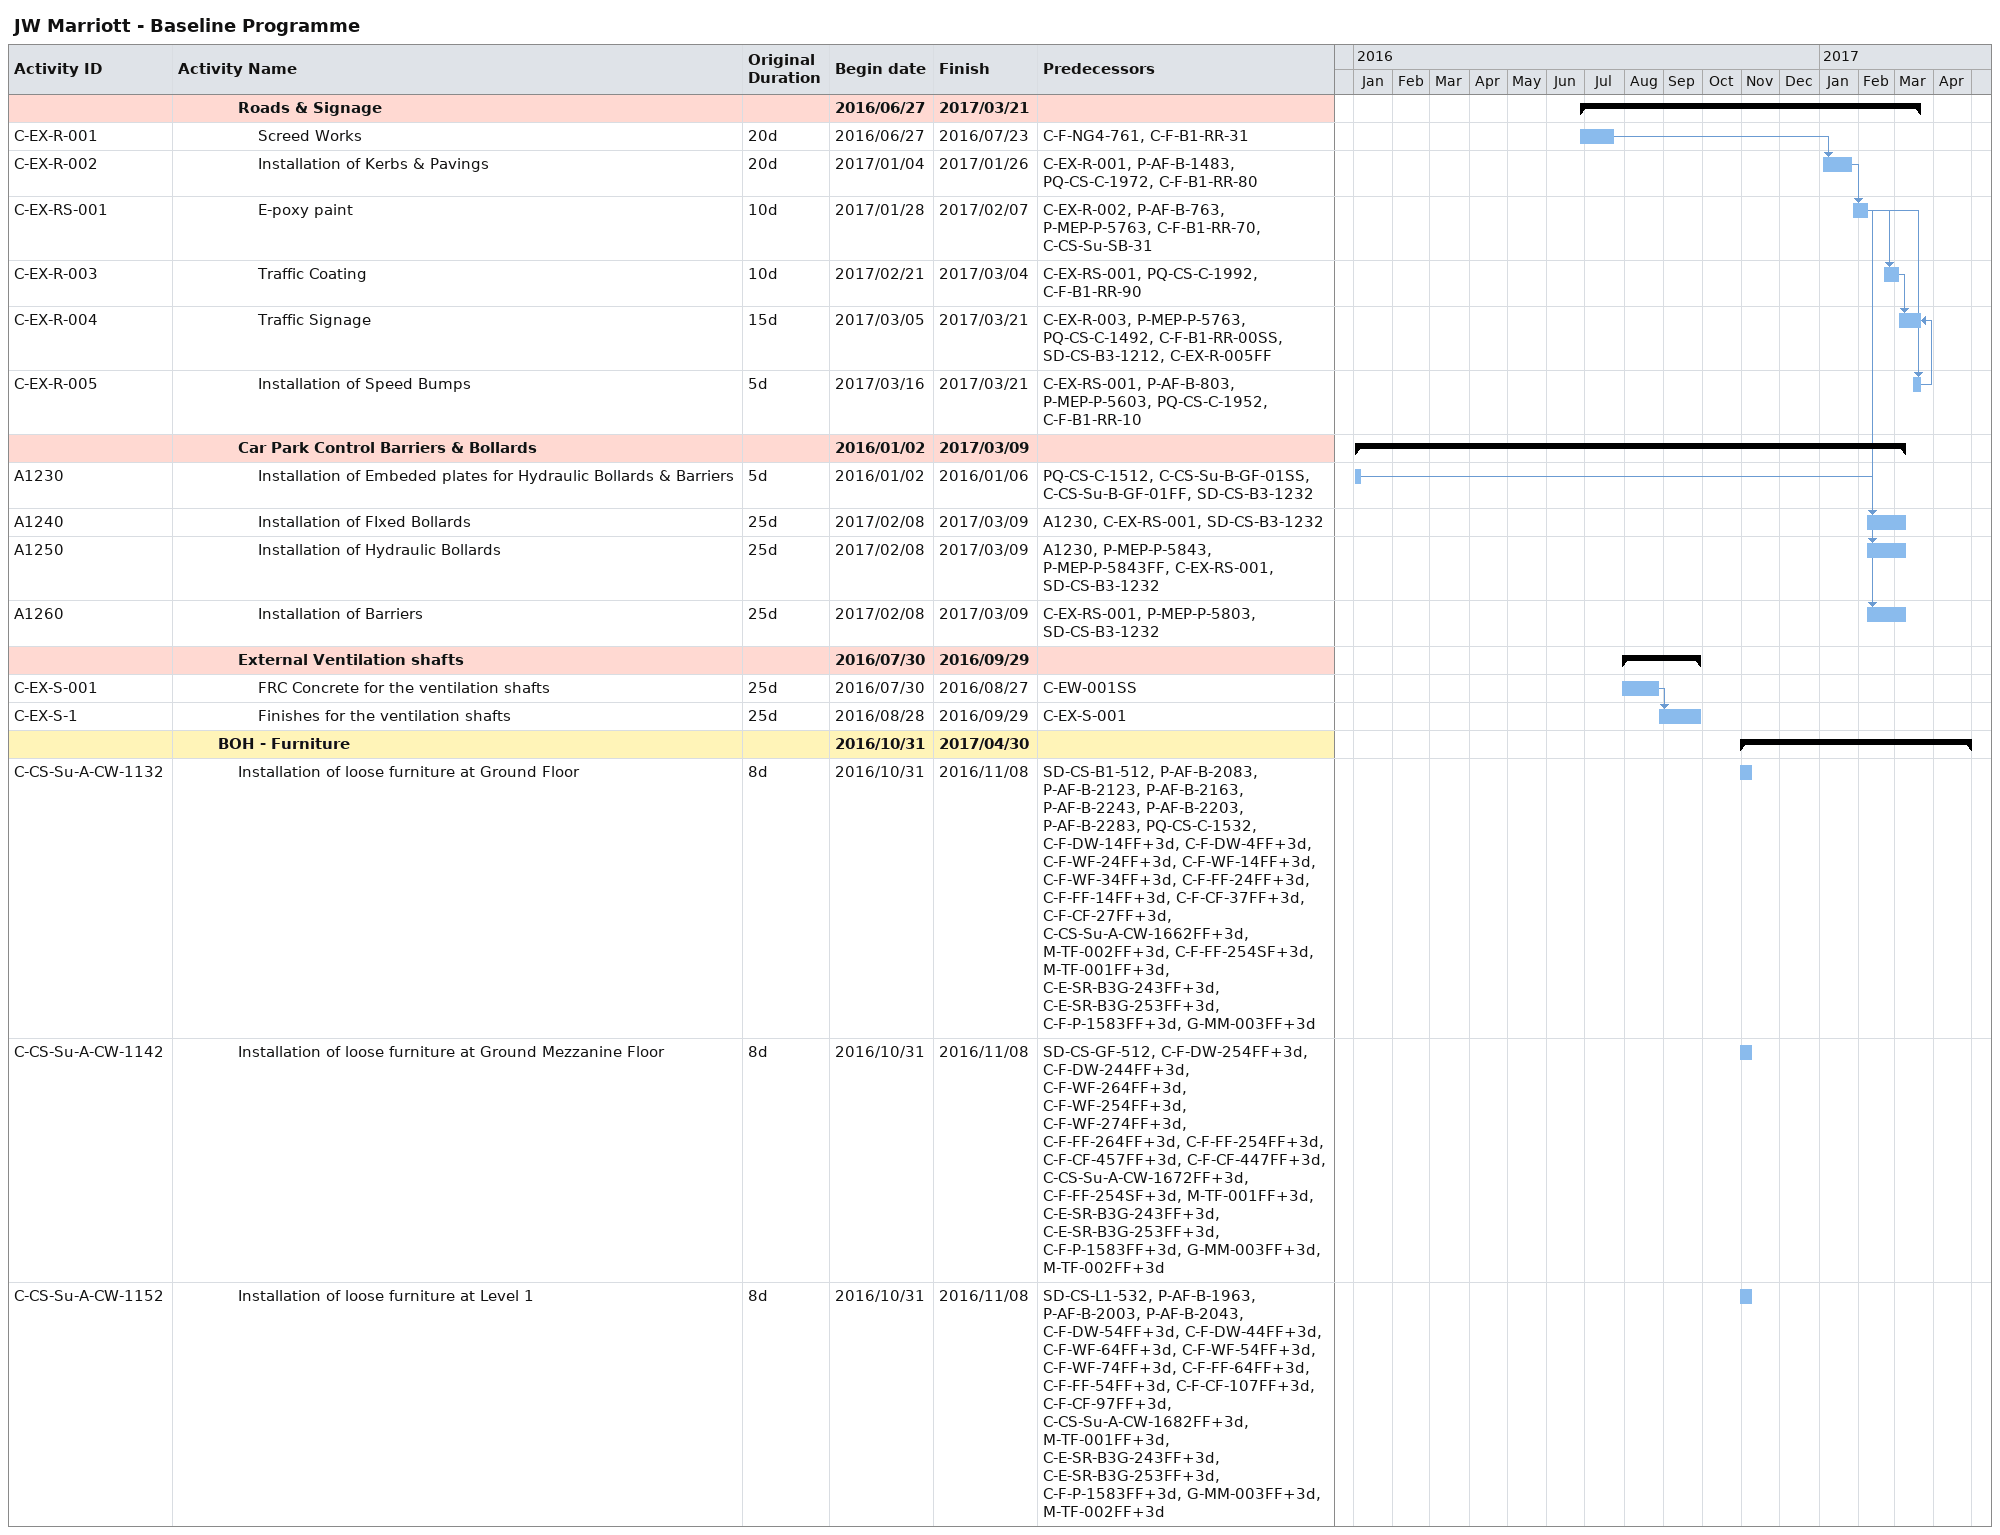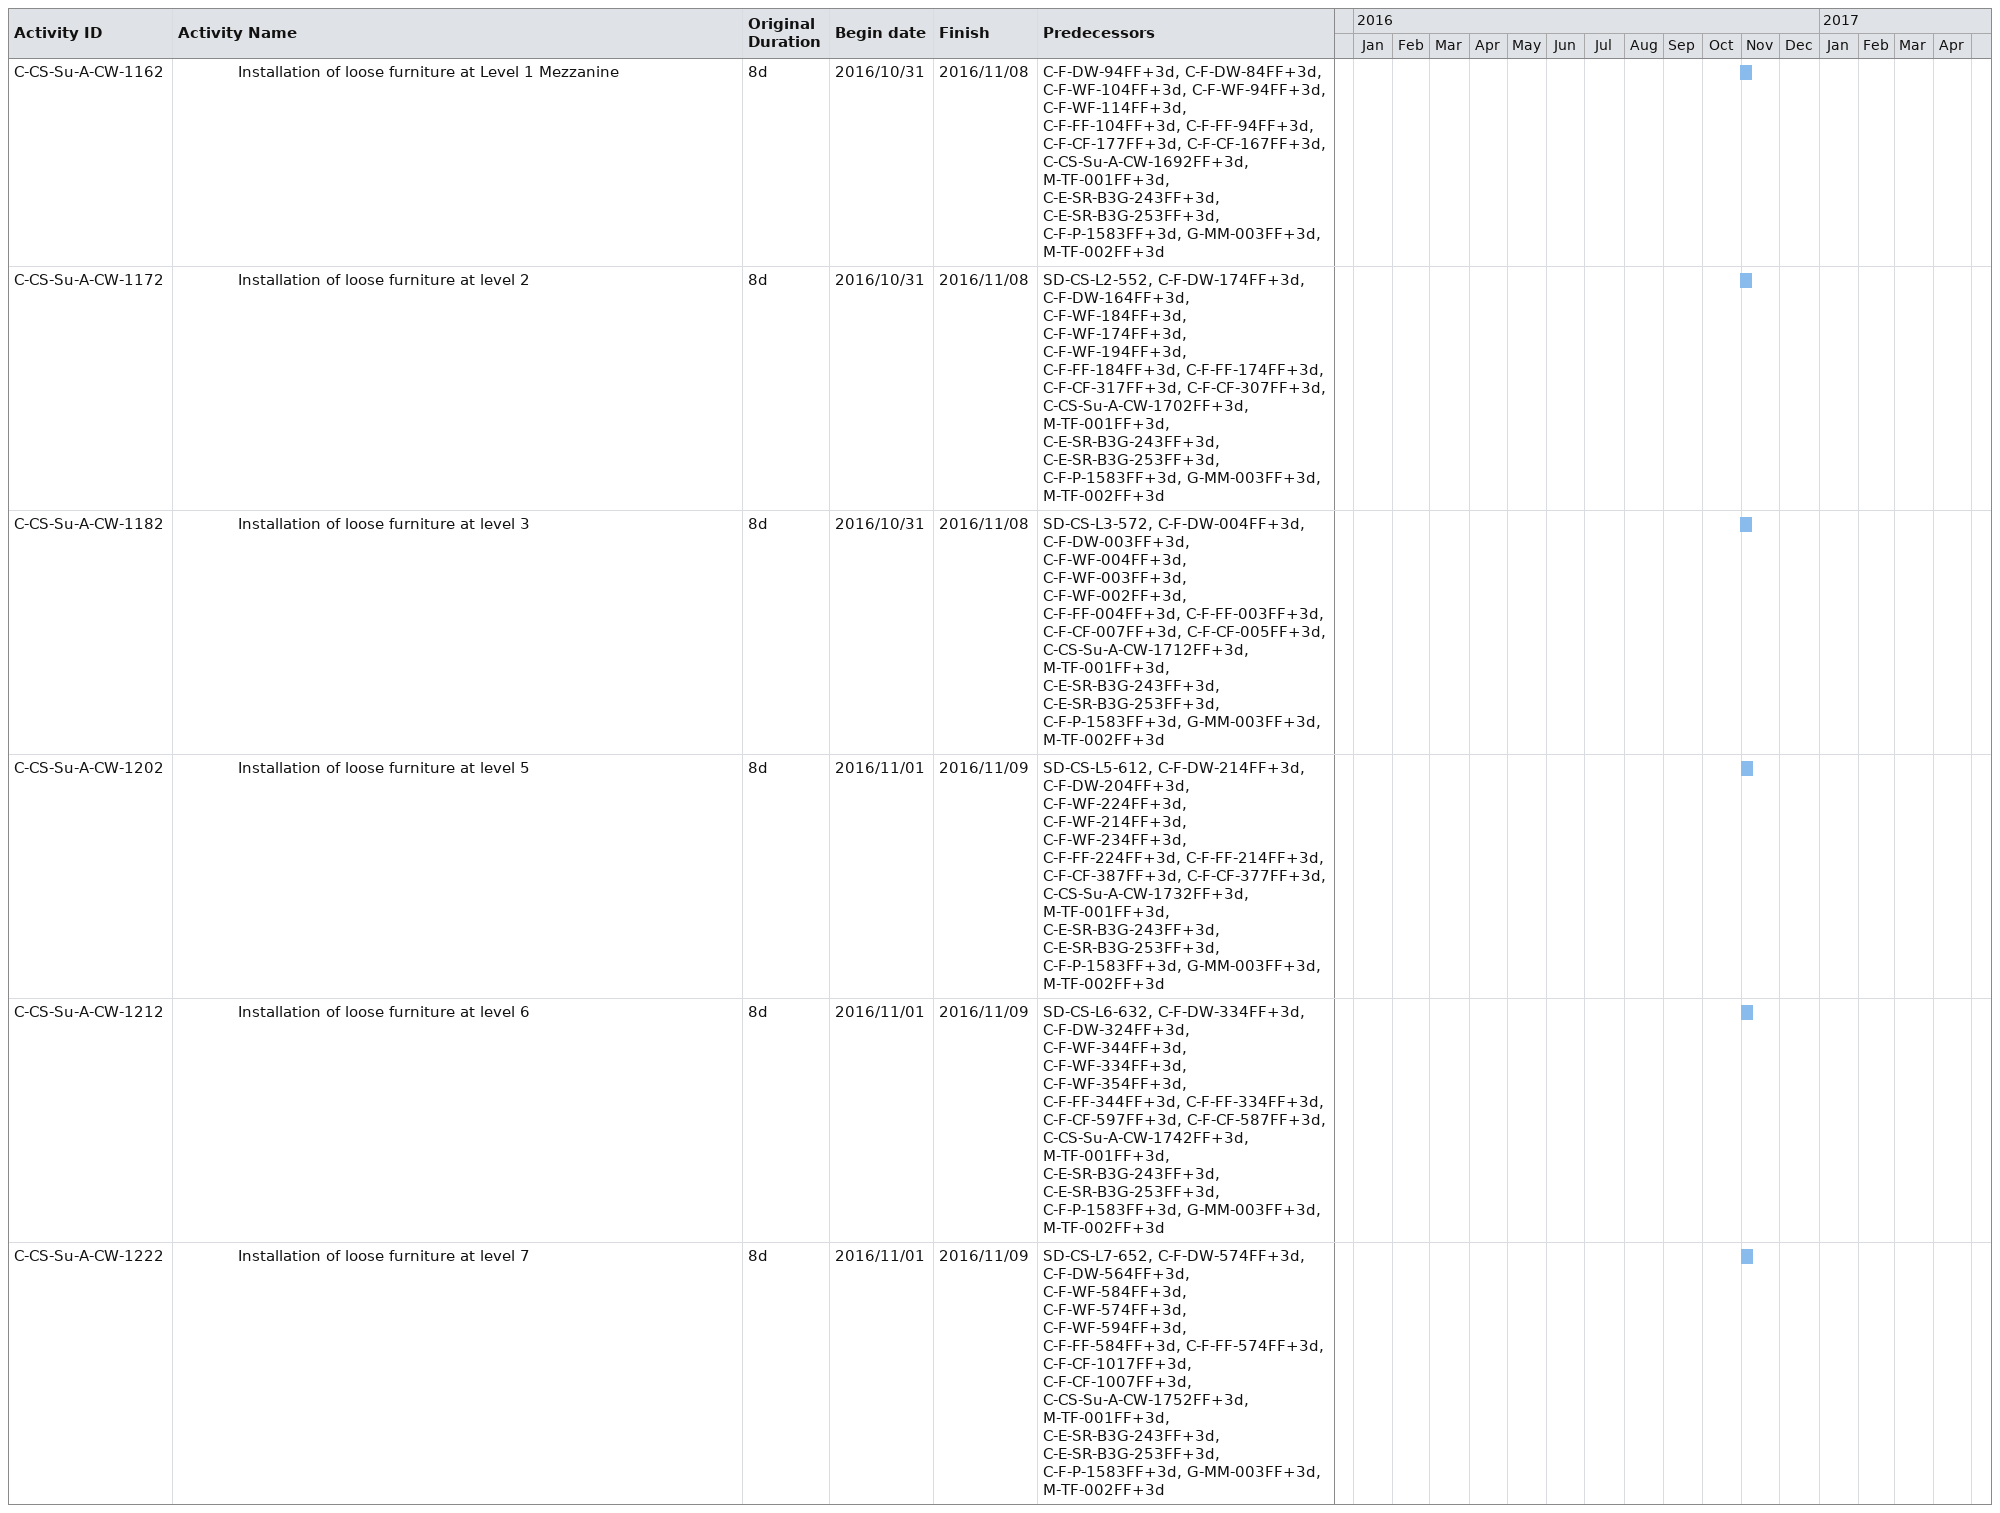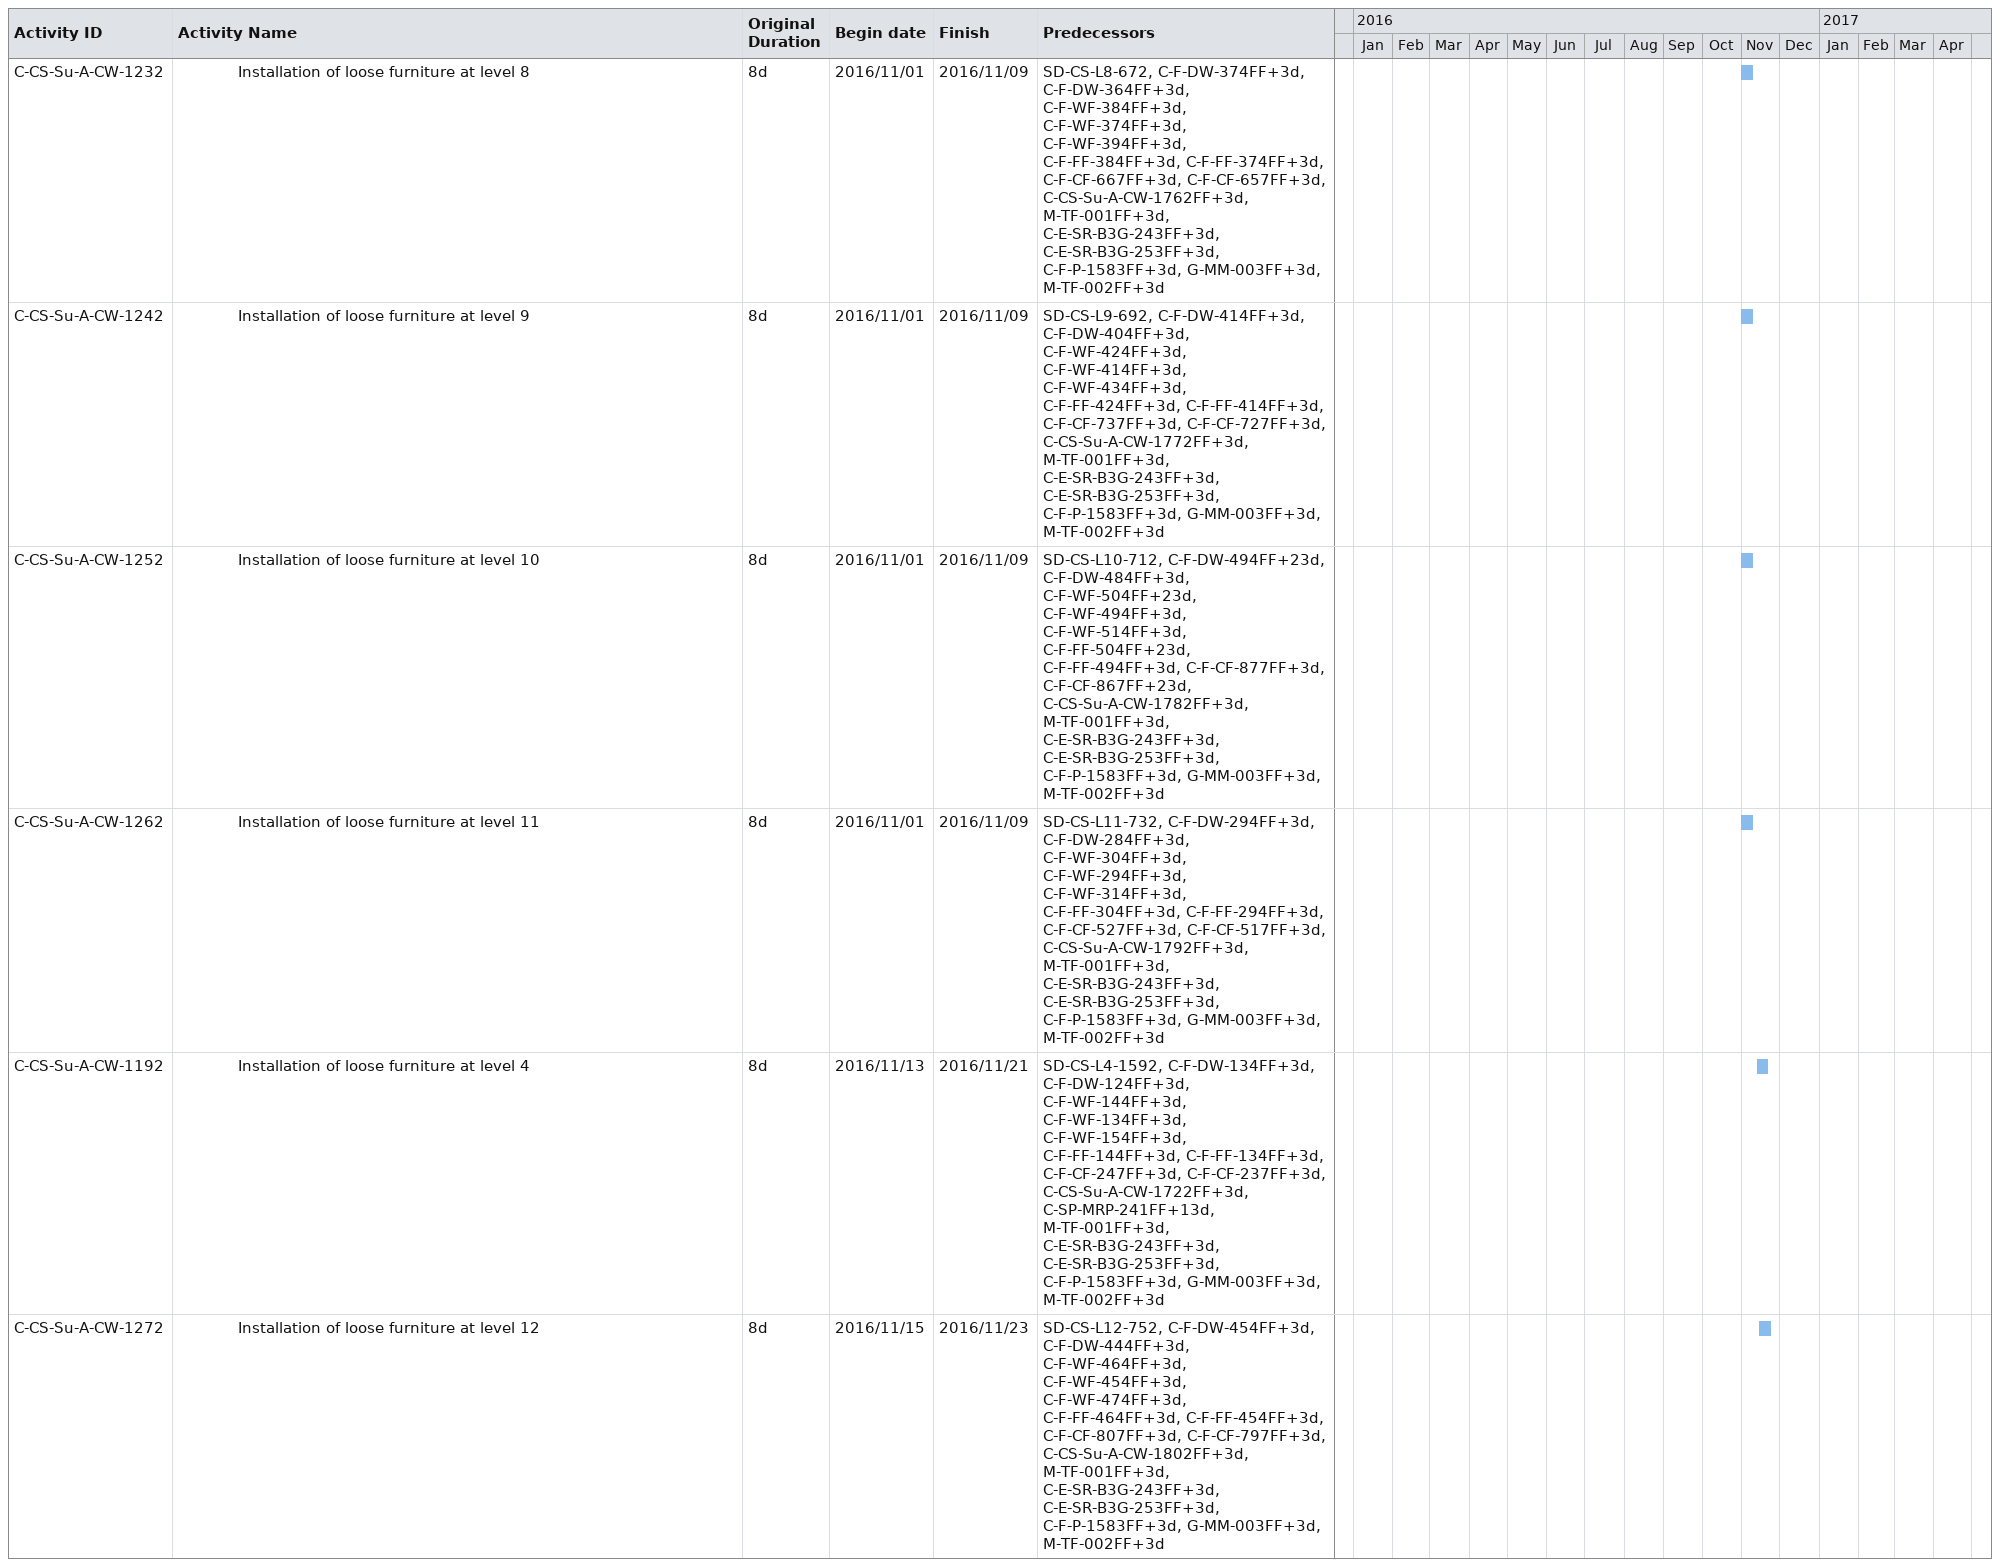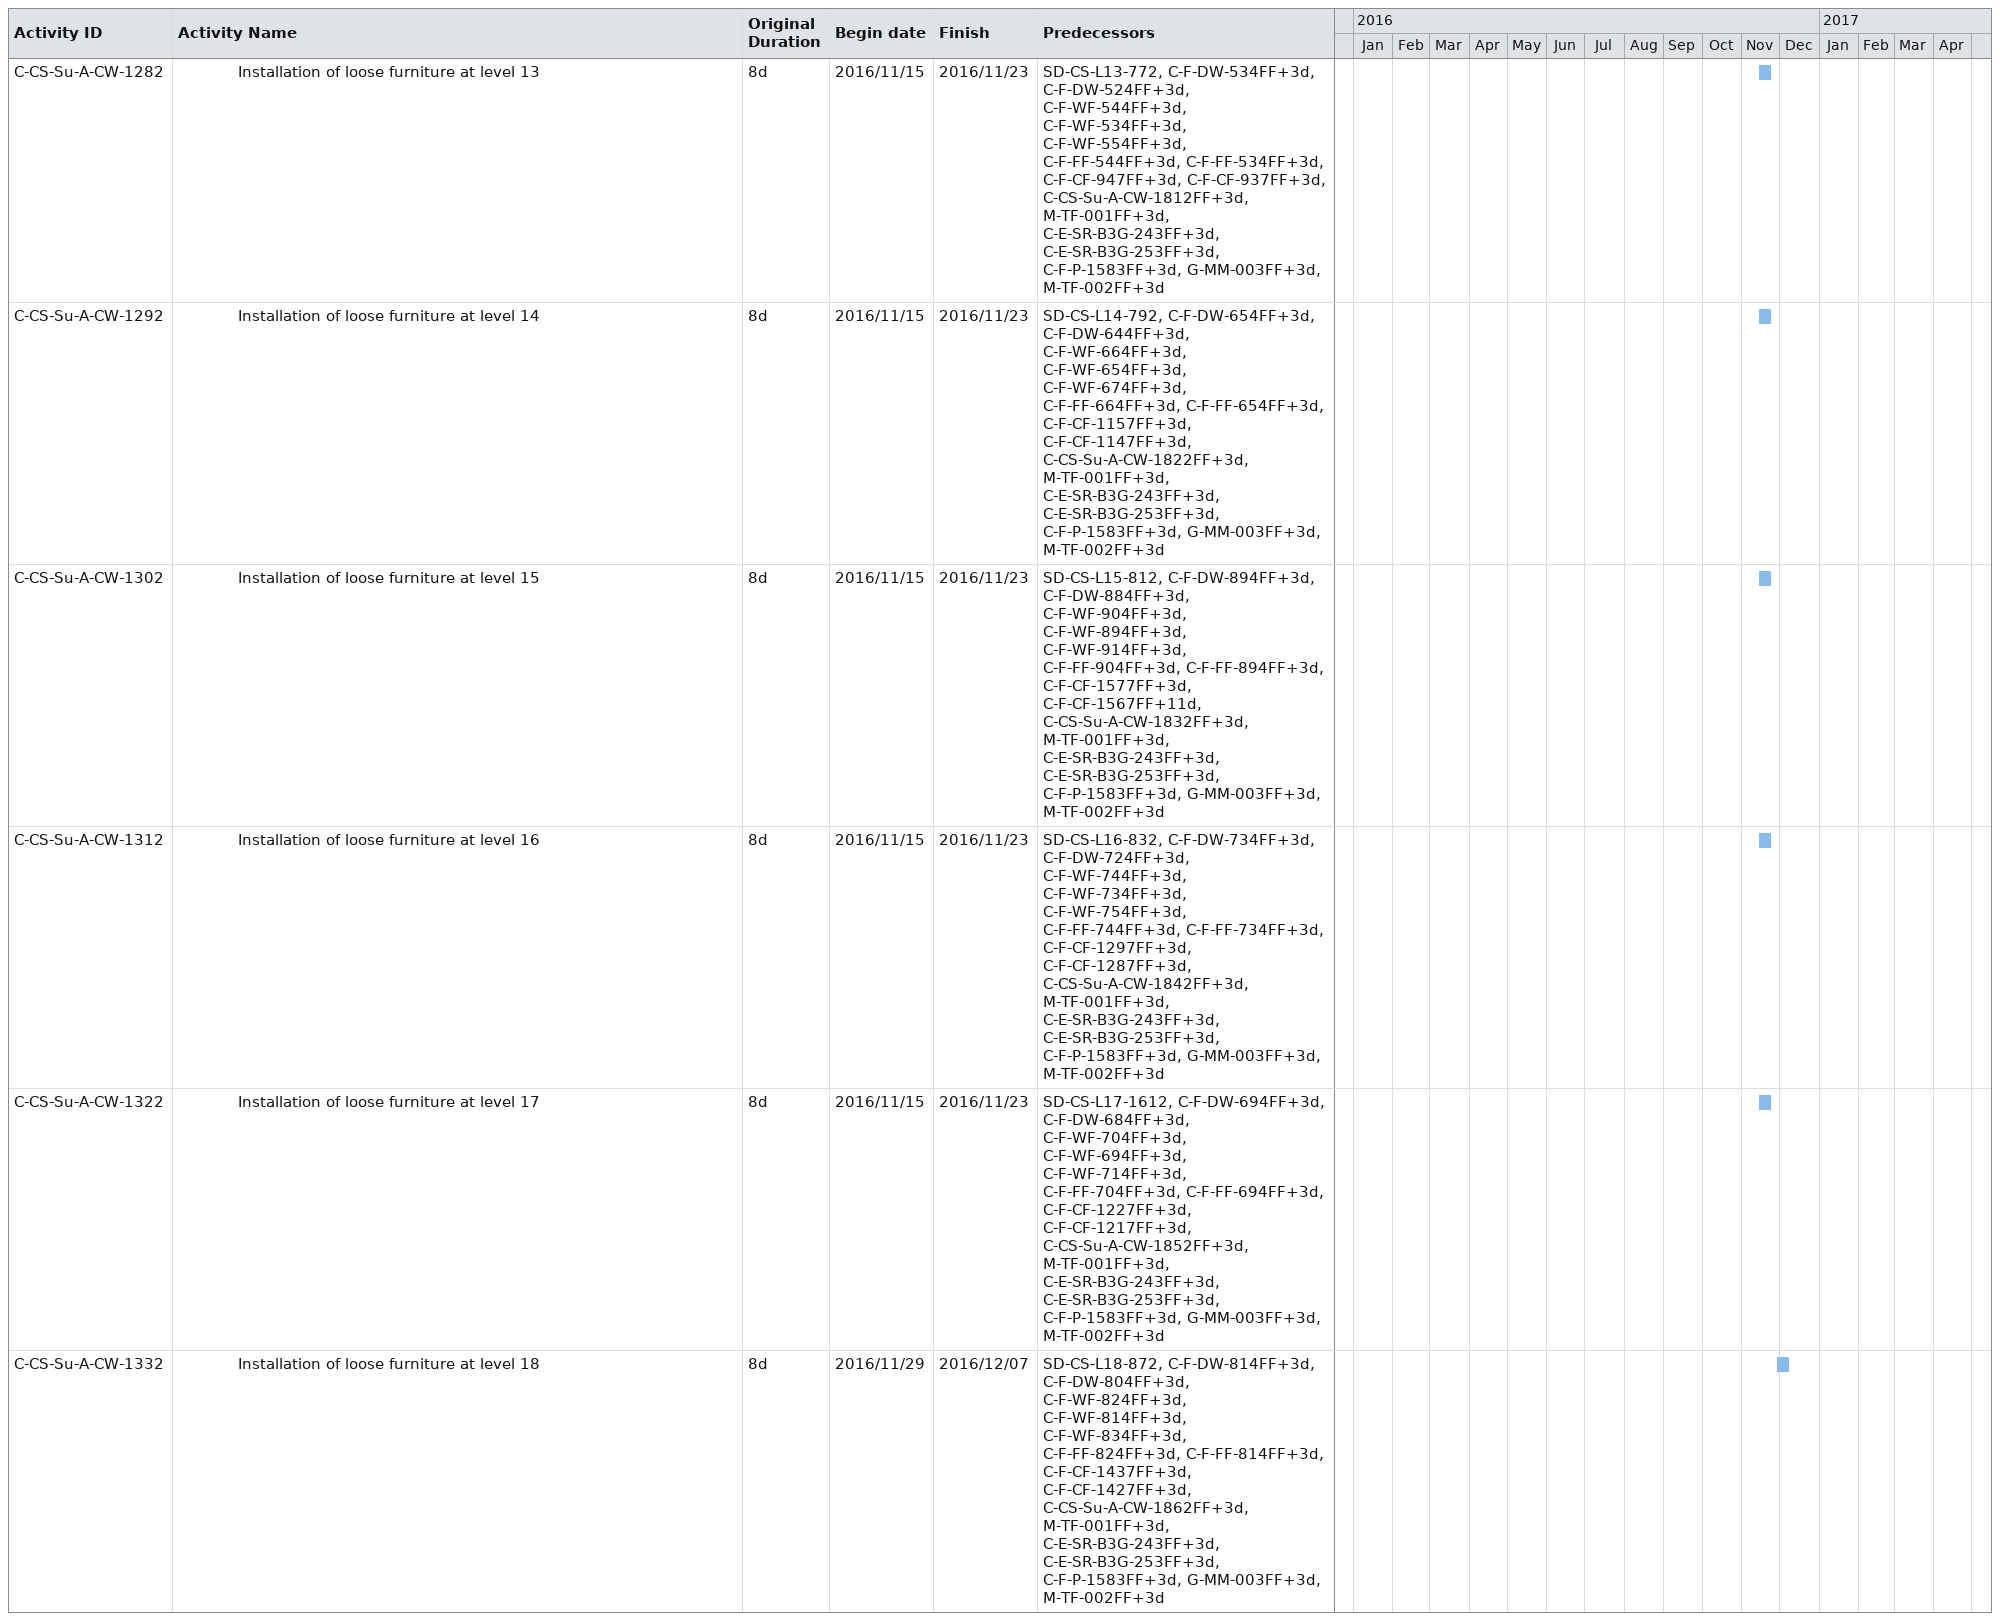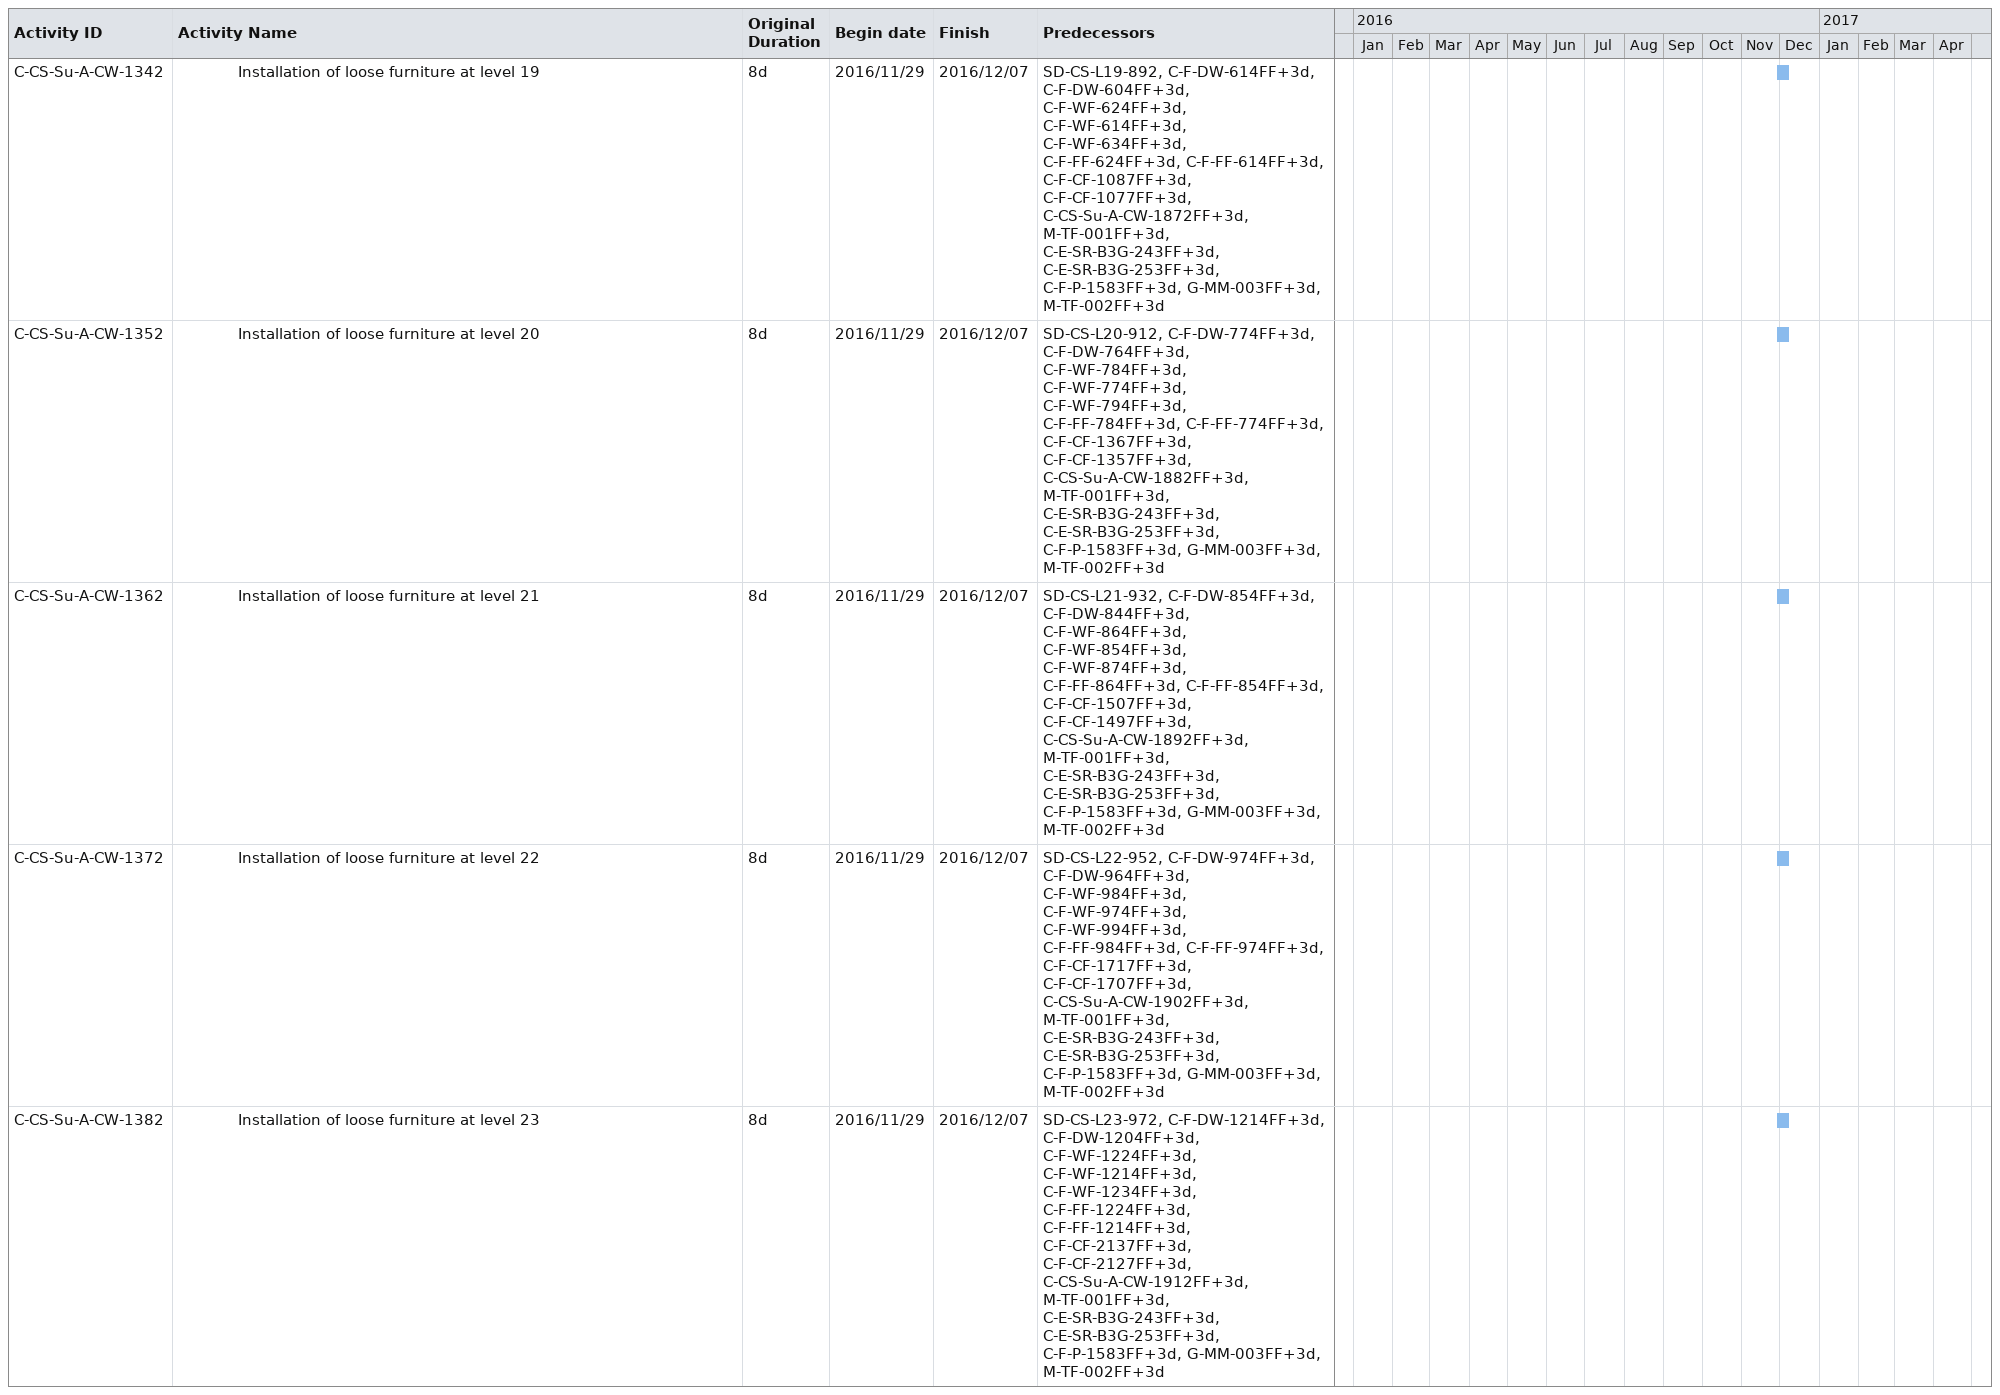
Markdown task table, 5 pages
JW Marriott - Baseline Programme

| ID | Level | Task | Original duration | Start | Finish | Predecessors |
|---|---|---|---|---|---|---|
|  | 4 | **Roads & Signage** |  | 2016-06-27 | 2017-03-21 |  |
| C-EX-R-001 | 5 | Screed Works | 20d | 2016-06-27 | 2016-07-23 | C-F-NG4-761, C-F-B1-RR-31 |
| C-EX-R-002 | 5 | Installation of Kerbs & Pavings | 20d | 2017-01-04 | 2017-01-26 | C-EX-R-001, P-AF-B-1483, PQ-CS-C-1972, C-F-B1-RR-80 |
| C-EX-RS-001 | 5 | E-poxy paint | 10d | 2017-01-28 | 2017-02-07 | C-EX-R-002, P-AF-B-763, P-MEP-P-5763, C-F-B1-RR-70, C-CS-Su-SB-31 |
| C-EX-R-003 | 5 | Traffic Coating | 10d | 2017-02-21 | 2017-03-04 | C-EX-RS-001, PQ-CS-C-1992, C-F-B1-RR-90 |
| C-EX-R-004 | 5 | Traffic Signage | 15d | 2017-03-05 | 2017-03-21 | C-EX-R-003, P-MEP-P-5763, PQ-CS-C-1492, C-F-B1-RR-00SS, SD-CS-B3-1212, C-EX-R-005FF |
| C-EX-R-005 | 5 | Installation of Speed Bumps | 5d | 2017-03-16 | 2017-03-21 | C-EX-RS-001, P-AF-B-803, P-MEP-P-5603, PQ-CS-C-1952, C-F-B1-RR-10 |
|  | 4 | **Car Park Control Barriers & Bollards** |  | 2016-01-02 | 2017-03-09 |  |
| A1230 | 5 | Installation of Embeded plates for Hydraulic Bollards & Barriers | 5d | 2016-01-02 | 2016-01-06 | PQ-CS-C-1512, C-CS-Su-B-GF-01SS, C-CS-Su-B-GF-01FF, SD-CS-B3-1232 |
| A1240 | 5 | Installation of FIxed Bollards | 25d | 2017-02-08 | 2017-03-09 | A1230, C-EX-RS-001, SD-CS-B3-1232 |
| A1250 | 5 | Installation of Hydraulic Bollards | 25d | 2017-02-08 | 2017-03-09 | A1230, P-MEP-P-5843, P-MEP-P-5843FF, C-EX-RS-001, SD-CS-B3-1232 |
| A1260 | 5 | Installation of Barriers | 25d | 2017-02-08 | 2017-03-09 | C-EX-RS-001, P-MEP-P-5803, SD-CS-B3-1232 |
|  | 4 | **External Ventilation shafts** |  | 2016-07-30 | 2016-09-29 |  |
| C-EX-S-001 | 5 | FRC Concrete for the ventilation shafts | 25d | 2016-07-30 | 2016-08-27 | C-EW-001SS |
| C-EX-S-1 | 5 | Finishes for the ventilation shafts | 25d | 2016-08-28 | 2016-09-29 | C-EX-S-001 |
|  | 3 | **BOH - Furniture** |  | 2016-10-31 | 2017-04-30 |  |
| C-CS-Su-A-CW-1132 | 4 | Installation of loose furniture at Ground Floor | 8d | 2016-10-31 | 2016-11-08 | SD-CS-B1-512, P-AF-B-2083, P-AF-B-2123, P-AF-B-2163, P-AF-B-2243, P-AF-B-2203, P-AF-B-2283, PQ-CS-C-1532, C-F-DW-14FF+3d, C-F-DW-4FF+3d, C-F-WF-24FF+3d, C-F-WF-14FF+3d, C-F-WF-34FF+3d, C-F-FF-24FF+3d, C-F-FF-14FF+3d, C-F-CF-37FF+3d, C-F-CF-27FF+3d, C-CS-Su-A-CW-1662FF+3d, M-TF-002FF+3d, C-F-FF-254SF+3d, M-TF-001FF+3d, C-E-SR-B3G-243FF+3d, C-E-SR-B3G-253FF+3d, C-F-P-1583FF+3d, G-MM-003FF+3d |
| C-CS-Su-A-CW-1142 | 4 | Installation of loose furniture at Ground Mezzanine Floor | 8d | 2016-10-31 | 2016-11-08 | SD-CS-GF-512, C-F-DW-254FF+3d, C-F-DW-244FF+3d, C-F-WF-264FF+3d, C-F-WF-254FF+3d, C-F-WF-274FF+3d, C-F-FF-264FF+3d, C-F-FF-254FF+3d, C-F-CF-457FF+3d, C-F-CF-447FF+3d, C-CS-Su-A-CW-1672FF+3d, C-F-FF-254SF+3d, M-TF-001FF+3d, C-E-SR-B3G-243FF+3d, C-E-SR-B3G-253FF+3d, C-F-P-1583FF+3d, G-MM-003FF+3d, M-TF-002FF+3d |
| C-CS-Su-A-CW-1152 | 4 | Installation of loose furniture at Level 1 | 8d | 2016-10-31 | 2016-11-08 | SD-CS-L1-532, P-AF-B-1963, P-AF-B-2003, P-AF-B-2043, C-F-DW-54FF+3d, C-F-DW-44FF+3d, C-F-WF-64FF+3d, C-F-WF-54FF+3d, C-F-WF-74FF+3d, C-F-FF-64FF+3d, C-F-FF-54FF+3d, C-F-CF-107FF+3d, C-F-CF-97FF+3d, C-CS-Su-A-CW-1682FF+3d, M-TF-001FF+3d, C-E-SR-B3G-243FF+3d, C-E-SR-B3G-253FF+3d, C-F-P-1583FF+3d, G-MM-003FF+3d, M-TF-002FF+3d |
| C-CS-Su-A-CW-1162 | 4 | Installation of loose furniture at Level 1 Mezzanine | 8d | 2016-10-31 | 2016-11-08 | C-F-DW-94FF+3d, C-F-DW-84FF+3d, C-F-WF-104FF+3d, C-F-WF-94FF+3d, C-F-WF-114FF+3d, C-F-FF-104FF+3d, C-F-FF-94FF+3d, C-F-CF-177FF+3d, C-F-CF-167FF+3d, C-CS-Su-A-CW-1692FF+3d, M-TF-001FF+3d, C-E-SR-B3G-243FF+3d, C-E-SR-B3G-253FF+3d, C-F-P-1583FF+3d, G-MM-003FF+3d, M-TF-002FF+3d |
| C-CS-Su-A-CW-1172 | 4 | Installation of loose furniture at level 2 | 8d | 2016-10-31 | 2016-11-08 | SD-CS-L2-552, C-F-DW-174FF+3d, C-F-DW-164FF+3d, C-F-WF-184FF+3d, C-F-WF-174FF+3d, C-F-WF-194FF+3d, C-F-FF-184FF+3d, C-F-FF-174FF+3d, C-F-CF-317FF+3d, C-F-CF-307FF+3d, C-CS-Su-A-CW-1702FF+3d, M-TF-001FF+3d, C-E-SR-B3G-243FF+3d, C-E-SR-B3G-253FF+3d, C-F-P-1583FF+3d, G-MM-003FF+3d, M-TF-002FF+3d |
| C-CS-Su-A-CW-1182 | 4 | Installation of loose furniture at level 3 | 8d | 2016-10-31 | 2016-11-08 | SD-CS-L3-572, C-F-DW-004FF+3d, C-F-DW-003FF+3d, C-F-WF-004FF+3d, C-F-WF-003FF+3d, C-F-WF-002FF+3d, C-F-FF-004FF+3d, C-F-FF-003FF+3d, C-F-CF-007FF+3d, C-F-CF-005FF+3d, C-CS-Su-A-CW-1712FF+3d, M-TF-001FF+3d, C-E-SR-B3G-243FF+3d, C-E-SR-B3G-253FF+3d, C-F-P-1583FF+3d, G-MM-003FF+3d, M-TF-002FF+3d |
| C-CS-Su-A-CW-1202 | 4 | Installation of loose furniture at level 5 | 8d | 2016-11-01 | 2016-11-09 | SD-CS-L5-612, C-F-DW-214FF+3d, C-F-DW-204FF+3d, C-F-WF-224FF+3d, C-F-WF-214FF+3d, C-F-WF-234FF+3d, C-F-FF-224FF+3d, C-F-FF-214FF+3d, C-F-CF-387FF+3d, C-F-CF-377FF+3d, C-CS-Su-A-CW-1732FF+3d, M-TF-001FF+3d, C-E-SR-B3G-243FF+3d, C-E-SR-B3G-253FF+3d, C-F-P-1583FF+3d, G-MM-003FF+3d, M-TF-002FF+3d |
| C-CS-Su-A-CW-1212 | 4 | Installation of loose furniture at level 6 | 8d | 2016-11-01 | 2016-11-09 | SD-CS-L6-632, C-F-DW-334FF+3d, C-F-DW-324FF+3d, C-F-WF-344FF+3d, C-F-WF-334FF+3d, C-F-WF-354FF+3d, C-F-FF-344FF+3d, C-F-FF-334FF+3d, C-F-CF-597FF+3d, C-F-CF-587FF+3d, C-CS-Su-A-CW-1742FF+3d, M-TF-001FF+3d, C-E-SR-B3G-243FF+3d, C-E-SR-B3G-253FF+3d, C-F-P-1583FF+3d, G-MM-003FF+3d, M-TF-002FF+3d |
| C-CS-Su-A-CW-1222 | 4 | Installation of loose furniture at level 7 | 8d | 2016-11-01 | 2016-11-09 | SD-CS-L7-652, C-F-DW-574FF+3d, C-F-DW-564FF+3d, C-F-WF-584FF+3d, C-F-WF-574FF+3d, C-F-WF-594FF+3d, C-F-FF-584FF+3d, C-F-FF-574FF+3d, C-F-CF-1017FF+3d, C-F-CF-1007FF+3d, C-CS-Su-A-CW-1752FF+3d, M-TF-001FF+3d, C-E-SR-B3G-243FF+3d, C-E-SR-B3G-253FF+3d, C-F-P-1583FF+3d, G-MM-003FF+3d, M-TF-002FF+3d |
| C-CS-Su-A-CW-1232 | 4 | Installation of loose furniture at level 8 | 8d | 2016-11-01 | 2016-11-09 | SD-CS-L8-672, C-F-DW-374FF+3d, C-F-DW-364FF+3d, C-F-WF-384FF+3d, C-F-WF-374FF+3d, C-F-WF-394FF+3d, C-F-FF-384FF+3d, C-F-FF-374FF+3d, C-F-CF-667FF+3d, C-F-CF-657FF+3d, C-CS-Su-A-CW-1762FF+3d, M-TF-001FF+3d, C-E-SR-B3G-243FF+3d, C-E-SR-B3G-253FF+3d, C-F-P-1583FF+3d, G-MM-003FF+3d, M-TF-002FF+3d |
| C-CS-Su-A-CW-1242 | 4 | Installation of loose furniture at level 9 | 8d | 2016-11-01 | 2016-11-09 | SD-CS-L9-692, C-F-DW-414FF+3d, C-F-DW-404FF+3d, C-F-WF-424FF+3d, C-F-WF-414FF+3d, C-F-WF-434FF+3d, C-F-FF-424FF+3d, C-F-FF-414FF+3d, C-F-CF-737FF+3d, C-F-CF-727FF+3d, C-CS-Su-A-CW-1772FF+3d, M-TF-001FF+3d, C-E-SR-B3G-243FF+3d, C-E-SR-B3G-253FF+3d, C-F-P-1583FF+3d, G-MM-003FF+3d, M-TF-002FF+3d |
| C-CS-Su-A-CW-1252 | 4 | Installation of loose furniture at level 10 | 8d | 2016-11-01 | 2016-11-09 | SD-CS-L10-712, C-F-DW-494FF+23d, C-F-DW-484FF+3d, C-F-WF-504FF+23d, C-F-WF-494FF+3d, C-F-WF-514FF+3d, C-F-FF-504FF+23d, C-F-FF-494FF+3d, C-F-CF-877FF+3d, C-F-CF-867FF+23d, C-CS-Su-A-CW-1782FF+3d, M-TF-001FF+3d, C-E-SR-B3G-243FF+3d, C-E-SR-B3G-253FF+3d, C-F-P-1583FF+3d, G-MM-003FF+3d, M-TF-002FF+3d |
| C-CS-Su-A-CW-1262 | 4 | Installation of loose furniture at level 11 | 8d | 2016-11-01 | 2016-11-09 | SD-CS-L11-732, C-F-DW-294FF+3d, C-F-DW-284FF+3d, C-F-WF-304FF+3d, C-F-WF-294FF+3d, C-F-WF-314FF+3d, C-F-FF-304FF+3d, C-F-FF-294FF+3d, C-F-CF-527FF+3d, C-F-CF-517FF+3d, C-CS-Su-A-CW-1792FF+3d, M-TF-001FF+3d, C-E-SR-B3G-243FF+3d, C-E-SR-B3G-253FF+3d, C-F-P-1583FF+3d, G-MM-003FF+3d, M-TF-002FF+3d |
| C-CS-Su-A-CW-1192 | 4 | Installation of loose furniture at level 4 | 8d | 2016-11-13 | 2016-11-21 | SD-CS-L4-1592, C-F-DW-134FF+3d, C-F-DW-124FF+3d, C-F-WF-144FF+3d, C-F-WF-134FF+3d, C-F-WF-154FF+3d, C-F-FF-144FF+3d, C-F-FF-134FF+3d, C-F-CF-247FF+3d, C-F-CF-237FF+3d, C-CS-Su-A-CW-1722FF+3d, C-SP-MRP-241FF+13d, M-TF-001FF+3d, C-E-SR-B3G-243FF+3d, C-E-SR-B3G-253FF+3d, C-F-P-1583FF+3d, G-MM-003FF+3d, M-TF-002FF+3d |
| C-CS-Su-A-CW-1272 | 4 | Installation of loose furniture at level 12 | 8d | 2016-11-15 | 2016-11-23 | SD-CS-L12-752, C-F-DW-454FF+3d, C-F-DW-444FF+3d, C-F-WF-464FF+3d, C-F-WF-454FF+3d, C-F-WF-474FF+3d, C-F-FF-464FF+3d, C-F-FF-454FF+3d, C-F-CF-807FF+3d, C-F-CF-797FF+3d, C-CS-Su-A-CW-1802FF+3d, M-TF-001FF+3d, C-E-SR-B3G-243FF+3d, C-E-SR-B3G-253FF+3d, C-F-P-1583FF+3d, G-MM-003FF+3d, M-TF-002FF+3d |
| C-CS-Su-A-CW-1282 | 4 | Installation of loose furniture at level 13 | 8d | 2016-11-15 | 2016-11-23 | SD-CS-L13-772, C-F-DW-534FF+3d, C-F-DW-524FF+3d, C-F-WF-544FF+3d, C-F-WF-534FF+3d, C-F-WF-554FF+3d, C-F-FF-544FF+3d, C-F-FF-534FF+3d, C-F-CF-947FF+3d, C-F-CF-937FF+3d, C-CS-Su-A-CW-1812FF+3d, M-TF-001FF+3d, C-E-SR-B3G-243FF+3d, C-E-SR-B3G-253FF+3d, C-F-P-1583FF+3d, G-MM-003FF+3d, M-TF-002FF+3d |
| C-CS-Su-A-CW-1292 | 4 | Installation of loose furniture at level 14 | 8d | 2016-11-15 | 2016-11-23 | SD-CS-L14-792, C-F-DW-654FF+3d, C-F-DW-644FF+3d, C-F-WF-664FF+3d, C-F-WF-654FF+3d, C-F-WF-674FF+3d, C-F-FF-664FF+3d, C-F-FF-654FF+3d, C-F-CF-1157FF+3d, C-F-CF-1147FF+3d, C-CS-Su-A-CW-1822FF+3d, M-TF-001FF+3d, C-E-SR-B3G-243FF+3d, C-E-SR-B3G-253FF+3d, C-F-P-1583FF+3d, G-MM-003FF+3d, M-TF-002FF+3d |
| C-CS-Su-A-CW-1302 | 4 | Installation of loose furniture at level 15 | 8d | 2016-11-15 | 2016-11-23 | SD-CS-L15-812, C-F-DW-894FF+3d, C-F-DW-884FF+3d, C-F-WF-904FF+3d, C-F-WF-894FF+3d, C-F-WF-914FF+3d, C-F-FF-904FF+3d, C-F-FF-894FF+3d, C-F-CF-1577FF+3d, C-F-CF-1567FF+11d, C-CS-Su-A-CW-1832FF+3d, M-TF-001FF+3d, C-E-SR-B3G-243FF+3d, C-E-SR-B3G-253FF+3d, C-F-P-1583FF+3d, G-MM-003FF+3d, M-TF-002FF+3d |
| C-CS-Su-A-CW-1312 | 4 | Installation of loose furniture at level 16 | 8d | 2016-11-15 | 2016-11-23 | SD-CS-L16-832, C-F-DW-734FF+3d, C-F-DW-724FF+3d, C-F-WF-744FF+3d, C-F-WF-734FF+3d, C-F-WF-754FF+3d, C-F-FF-744FF+3d, C-F-FF-734FF+3d, C-F-CF-1297FF+3d, C-F-CF-1287FF+3d, C-CS-Su-A-CW-1842FF+3d, M-TF-001FF+3d, C-E-SR-B3G-243FF+3d, C-E-SR-B3G-253FF+3d, C-F-P-1583FF+3d, G-MM-003FF+3d, M-TF-002FF+3d |
| C-CS-Su-A-CW-1322 | 4 | Installation of loose furniture at level 17 | 8d | 2016-11-15 | 2016-11-23 | SD-CS-L17-1612, C-F-DW-694FF+3d, C-F-DW-684FF+3d, C-F-WF-704FF+3d, C-F-WF-694FF+3d, C-F-WF-714FF+3d, C-F-FF-704FF+3d, C-F-FF-694FF+3d, C-F-CF-1227FF+3d, C-F-CF-1217FF+3d, C-CS-Su-A-CW-1852FF+3d, M-TF-001FF+3d, C-E-SR-B3G-243FF+3d, C-E-SR-B3G-253FF+3d, C-F-P-1583FF+3d, G-MM-003FF+3d, M-TF-002FF+3d |
| C-CS-Su-A-CW-1332 | 4 | Installation of loose furniture at level 18 | 8d | 2016-11-29 | 2016-12-07 | SD-CS-L18-872, C-F-DW-814FF+3d, C-F-DW-804FF+3d, C-F-WF-824FF+3d, C-F-WF-814FF+3d, C-F-WF-834FF+3d, C-F-FF-824FF+3d, C-F-FF-814FF+3d, C-F-CF-1437FF+3d, C-F-CF-1427FF+3d, C-CS-Su-A-CW-1862FF+3d, M-TF-001FF+3d, C-E-SR-B3G-243FF+3d, C-E-SR-B3G-253FF+3d, C-F-P-1583FF+3d, G-MM-003FF+3d, M-TF-002FF+3d |
| C-CS-Su-A-CW-1342 | 4 | Installation of loose furniture at level 19 | 8d | 2016-11-29 | 2016-12-07 | SD-CS-L19-892, C-F-DW-614FF+3d, C-F-DW-604FF+3d, C-F-WF-624FF+3d, C-F-WF-614FF+3d, C-F-WF-634FF+3d, C-F-FF-624FF+3d, C-F-FF-614FF+3d, C-F-CF-1087FF+3d, C-F-CF-1077FF+3d, C-CS-Su-A-CW-1872FF+3d, M-TF-001FF+3d, C-E-SR-B3G-243FF+3d, C-E-SR-B3G-253FF+3d, C-F-P-1583FF+3d, G-MM-003FF+3d, M-TF-002FF+3d |
| C-CS-Su-A-CW-1352 | 4 | Installation of loose furniture at level 20 | 8d | 2016-11-29 | 2016-12-07 | SD-CS-L20-912, C-F-DW-774FF+3d, C-F-DW-764FF+3d, C-F-WF-784FF+3d, C-F-WF-774FF+3d, C-F-WF-794FF+3d, C-F-FF-784FF+3d, C-F-FF-774FF+3d, C-F-CF-1367FF+3d, C-F-CF-1357FF+3d, C-CS-Su-A-CW-1882FF+3d, M-TF-001FF+3d, C-E-SR-B3G-243FF+3d, C-E-SR-B3G-253FF+3d, C-F-P-1583FF+3d, G-MM-003FF+3d, M-TF-002FF+3d |
| C-CS-Su-A-CW-1362 | 4 | Installation of loose furniture at level 21 | 8d | 2016-11-29 | 2016-12-07 | SD-CS-L21-932, C-F-DW-854FF+3d, C-F-DW-844FF+3d, C-F-WF-864FF+3d, C-F-WF-854FF+3d, C-F-WF-874FF+3d, C-F-FF-864FF+3d, C-F-FF-854FF+3d, C-F-CF-1507FF+3d, C-F-CF-1497FF+3d, C-CS-Su-A-CW-1892FF+3d, M-TF-001FF+3d, C-E-SR-B3G-243FF+3d, C-E-SR-B3G-253FF+3d, C-F-P-1583FF+3d, G-MM-003FF+3d, M-TF-002FF+3d |
| C-CS-Su-A-CW-1372 | 4 | Installation of loose furniture at level 22 | 8d | 2016-11-29 | 2016-12-07 | SD-CS-L22-952, C-F-DW-974FF+3d, C-F-DW-964FF+3d, C-F-WF-984FF+3d, C-F-WF-974FF+3d, C-F-WF-994FF+3d, C-F-FF-984FF+3d, C-F-FF-974FF+3d, C-F-CF-1717FF+3d, C-F-CF-1707FF+3d, C-CS-Su-A-CW-1902FF+3d, M-TF-001FF+3d, C-E-SR-B3G-243FF+3d, C-E-SR-B3G-253FF+3d, C-F-P-1583FF+3d, G-MM-003FF+3d, M-TF-002FF+3d |
| C-CS-Su-A-CW-1382 | 4 | Installation of loose furniture at level 23 | 8d | 2016-11-29 | 2016-12-07 | SD-CS-L23-972, C-F-DW-1214FF+3d, C-F-DW-1204FF+3d, C-F-WF-1224FF+3d, C-F-WF-1214FF+3d, C-F-WF-1234FF+3d, C-F-FF-1224FF+3d, C-F-FF-1214FF+3d, C-F-CF-2137FF+3d, C-F-CF-2127FF+3d, C-CS-Su-A-CW-1912FF+3d, M-TF-001FF+3d, C-E-SR-B3G-243FF+3d, C-E-SR-B3G-253FF+3d, C-F-P-1583FF+3d, G-MM-003FF+3d, M-TF-002FF+3d |
